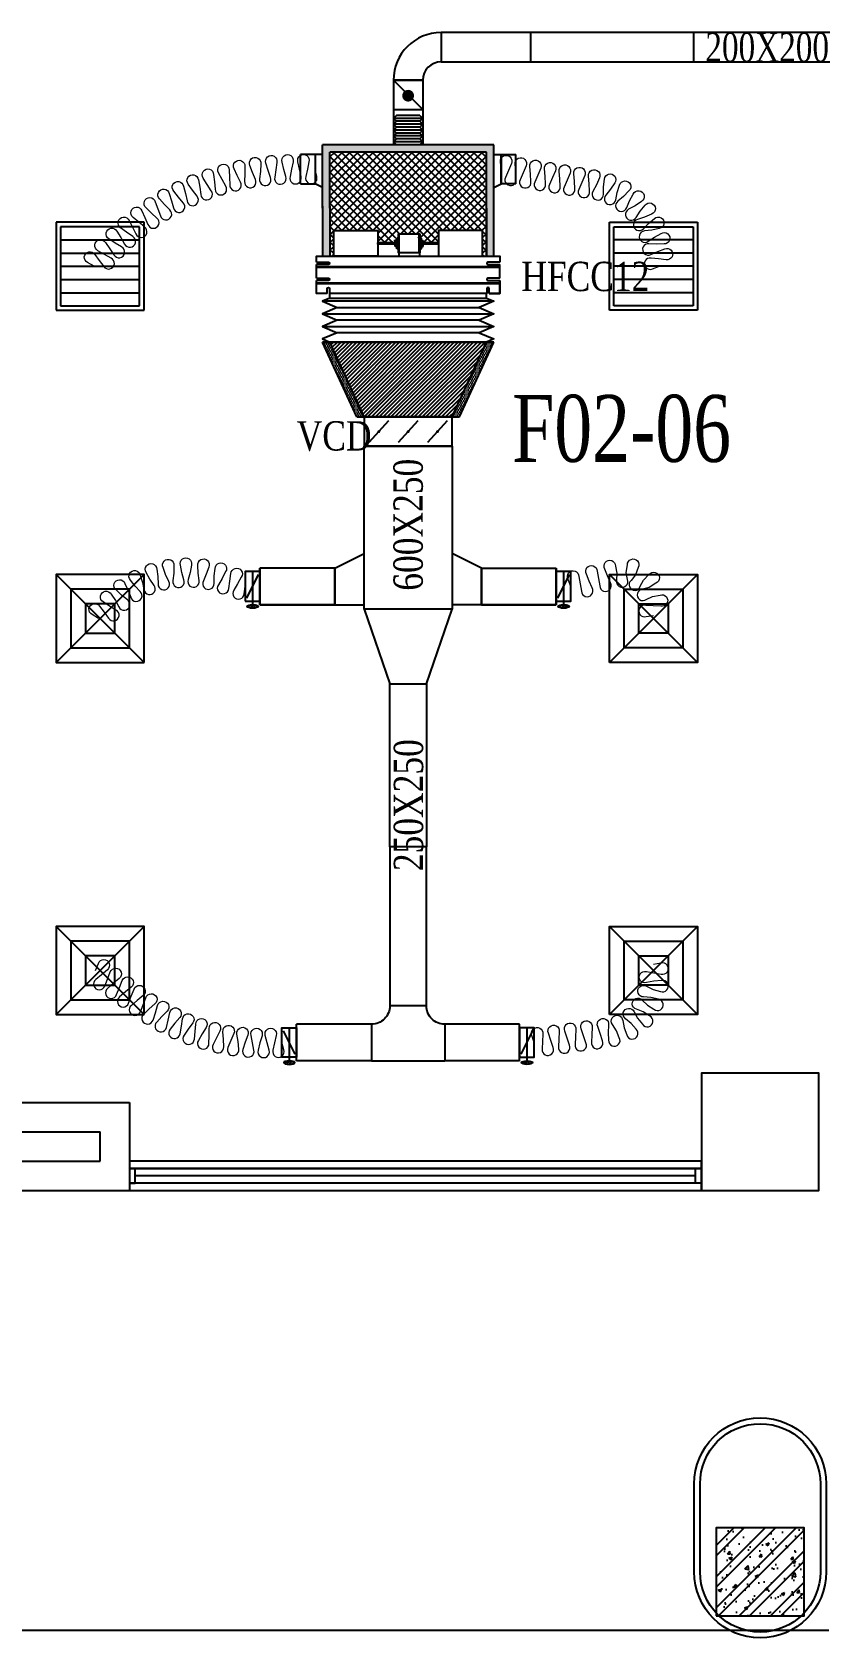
# Model space of a CAD drawing. Header units: metres. Extents: x 352651 to 1421851, y -87441 to -24441.
# Drawn here: x 460016 to 465378, y -76310 to -65363 of the extents above; entities that cross this region are included whole.
import ezdxf
from ezdxf.enums import TextEntityAlignment as Align

# ---------------------------------------------------------------- set-up
doc = ezdxf.new("R2010")
doc.units = ezdxf.units.M
doc.header["$LTSCALE"] = 300
doc.header["$MEASUREMENT"] = 0
for name, color, linetype in [('bat noi mem', 4, 'CONTINUOUS'), ('CUA', 8, 'CONTINUOUS'), ('CUAGIO', 2, 'CONTINUOUS'), ('HATCH', 145, 'CONTINUOUS'), ('KT', 1, 'CONTINUOUS'), ('NOITHAT', 145, 'CONTINUOUS'), ('THAY', 9, 'CONTINUOUS'), ('thayP', 142, 'CONTINUOUS'), ('thiet bi', 11, 'CONTINUOUS'), ('TUONG', 7, 'CONTINUOUS'), ('vach', 6, 'CONTINUOUS')]:
    doc.layers.add(name, color=color, linetype=linetype)
doc.layers.add('noi mem', color=5, linetype='BATTING', lineweight=0)
doc.styles.add('PHU', font='vntimeh.shx', dxfattribs={"width": 0.8})
doc.styles.add('ROMANS', font='romans.shx', dxfattribs={"width": 0.75, "bigfont": 'romancvn.shx'})
doc.linetypes.add('BATTING', pattern='A,0.0001,-0.1,[134,ltypeshp.shx,S=0.1,R=0,X=-0.1,Y=0],-0.2,[134,ltypeshp.shx,S=0.1,R=180,X=0.1,Y=0],-0.1', length=0.4001)
pattern_1 = [(0, (1392.093, 217798.526), (6.25, -12.5), [0, -12.5])]

# ---------------------------------------------------------------- blocks, each defined once
blk = doc.blocks.new('SAD')
at = {"layer": 'CUAGIO', "color": 8}
for p, q in [((-300, -300), (300, 300)), ((300, -300), (-300, 300))]:
    blk.add_line(p, q, dxfattribs=at)
at = {"layer": 'CUAGIO'}
blk.add_lwpolyline([(300, -300), (300, 300), (-300, 300), (-300, -300)], close=True, dxfattribs=at)
at = {"layer": 'CUAGIO', "color": 8}
for points in [[(200, -200), (200, 200), (-200, 200), (-200, -200)], [(100, -100), (100, 100), (-100, 100), (-100, -100)]]:
    blk.add_lwpolyline(points, close=True, dxfattribs=at)
blk = doc.blocks.new('SAG')
at = {"layer": 'CUAGIO'}
for p, q in [((-300, 300), (-300, -300)), ((300, 300), (-300, 300)), ((300, -300), (300, 300)), ((-300, -300), (300, -300))]:
    blk.add_line(p, q, dxfattribs=at)
at = {"layer": 'CUAGIO', "color": 8}
for p, q in [((-270, 270), (-270, -270)), ((270, 270), (-270, 270)), ((-180, -270), (-180, 270)), ((-90, -270), (-90, 270)), ((0, -270), (0, 270)), ((90, -270), (90, 270)), ((180, -270), (180, 270)), ((270, -270), (270, 270)), ((-270, -270), (270, -270))]:
    blk.add_line(p, q, dxfattribs=at)
blk = doc.blocks.new('cot1')
at = {"layer": 'vach'}
blk.add_lwpolyline([(-400, -400), (400, -400), (400, 400), (-400, 400)], close=True, dxfattribs=at)
blk = doc.blocks.new('1-van gio D200')
at = {"layer": 'CUAGIO'}
h = blk.add_hatch(dxfattribs=at)
h.set_pattern_fill('ANSI31', color=256, scale=100, style=0)
edge = h.paths.add_edge_path()
edge.add_ellipse((486127, -58494), major_axis=(-38.1, 0), ratio=0.310482, start_angle=0, end_angle=360, ccw=False)
for p, q in [((486167, -58437), (486087, -58277)), ((486127, -58257), (486127, -58494))]:
    blk.add_line(p, q, dxfattribs=at)
at = {"layer": 'CUAGIO', "const_width": 3}
for points in [[(486127, -58457), (486177, -58457), (486177, -58257), (486077, -58257), (486077, -58457), (486127, -58457)], [(486167, -58437), (486087, -58277)], [(486127, -58257), (486127, -58494)]]:
    blk.add_lwpolyline(points, dxfattribs=at)
at = {"layer": 'CUAGIO'}
blk.add_lwpolyline([(486177, -58457), (486077, -58457), (486077, -58257), (486177, -58257)], close=True, dxfattribs=at)
at = {"layer": 'CUAGIO', "const_width": 5.35}
blk.add_lwpolyline([(486131, -58357, -1), (486123, -58357, -1)], format="xyb", close=True, dxfattribs=at)
at = {"layer": 'CUAGIO', "extrusion": (0, 0, -1)}
blk.add_ellipse((486127, -58494), major_axis=(-38.1, 0), ratio=0.310482, start_param=-1.570796, end_param=4.712389, dxfattribs=at)
blk = doc.blocks.new('bac noi mem')
at = {"layer": 'bat noi mem'}
for p, q in [((493887, -64673), (493867, -64693)), ((494047, -64673), (493887, -64673)), ((494047, -64673), (494067, -64693)), ((494067, -64693), (493867, -64693)), ((493867, -64693), (493887, -64713)), ((493887, -64713), (493867, -64733)), ((494067, -64733), (493867, -64733)), ((493867, -64733), (493887, -64753)), ((493887, -64753), (493867, -64773)), ((494067, -64773), (493867, -64773)), ((493867, -64773), (493887, -64793)), ((493887, -64793), (493867, -64813)), ((494047, -64713), (493887, -64713)), ((494047, -64753), (493887, -64753)), ((494047, -64793), (493887, -64793)), ((494067, -64693), (494047, -64713)), ((494047, -64713), (494067, -64733)), ((494067, -64733), (494047, -64753)), ((494047, -64753), (494067, -64773)), ((494067, -64773), (494047, -64793)), ((494047, -64793), (494067, -64813)), ((494067, -64813), (493867, -64813)), ((493867, -64813), (493887, -64833)), ((493887, -64833), (493867, -64853)), ((494067, -64853), (493867, -64853)), ((493867, -64853), (493887, -64873)), ((494047, -64833), (493887, -64833)), ((494047, -64873), (493887, -64873)), ((494067, -64813), (494047, -64833)), ((494047, -64833), (494067, -64853)), ((494067, -64853), (494047, -64873))]:
    blk.add_line(p, q, dxfattribs=at)

msp = doc.modelspace()

# ---------------------------------------------------------------- hatches: boundary and pattern name
at = {"layer": 'CUAGIO'}
h = msp.add_hatch(dxfattribs=at)
h.set_pattern_fill('DOTS', color=2, scale=200, style=0)
h.set_pattern_definition([(0, (-88515.214, -123616.584), (6.25, -12.5), [0, -12.5])])
h.paths.add_polyline_path([(463162.1, -66891.1), (463112.1, -66891.1), (463112.1, -66181.1), (462045.1, -66181.1), (462045.1, -66563.8), (462045.1, -66891.1), (461995.1, -66891.1), (461995.1, -66548.8), (461995.1, -66131.1), (463162.1, -66131.1)])
at = {"layer": 'CUAGIO', "ltscale": 1.5}
h = msp.add_hatch(dxfattribs=at)
h.set_pattern_fill('ANSI37', color=9, scale=300, angle=180, style=0)
h.set_pattern_definition([(225, (929956.983, -113040.74), (26.5165043, -26.5165043), []), (315, (929956.983, -113040.74), (26.5165043, 26.5165043), [])])
h.paths.add_polyline_path([(462045.1, -66181.1), (462045.1, -66891.1), (462071.1, -66891.1), (462071.1, -66716.1), (462371.1, -66716.1), (462371.1, -66799.1), (462476.4, -66799.1), (462476.4, -66783.4), (462486.9, -66783.4), (462486.9, -66767.6), (462496.8, -66767.6), (462496.8, -66742.7, -1), (462503.3, -66740.6), (462639.4, -66740.6, -1), (462645.9, -66742.7), (462645.9, -66767.6), (462655.8, -66767.6), (462655.8, -66783.4), (462666.4, -66783.4), (462666.4, -66799.1), (462786, -66799.1), (462786, -66716.1), (463086, -66716.1), (463086, -66891.1), (463112.1, -66891.1), (463112.1, -66548.8), (463112.1, -66181.1)])
at = {"layer": 'CUAGIO'}
h = msp.add_hatch(dxfattribs=at)
h.set_pattern_fill('DOTS', color=256, scale=200, style=0)
h.set_pattern_definition(pattern_1)
h.paths.add_polyline_path([(462045.1, -67476.6), (461995.1, -67476.6), (462228.6, -67986.6), (462278.6, -67986.6)])
h = msp.add_hatch(dxfattribs=at)
h.set_pattern_fill('ANSI31', color=256, scale=150, style=0)
h.set_pattern_definition([(45, (-178199.866, 668.376), (-13.25825215, 13.25825215), [])])
h.paths.add_polyline_path([(462878.6, -67986.6), (462278.6, -67986.6), (462045.1, -67476.6), (463112.1, -67476.6)])
h = msp.add_hatch(dxfattribs=at)
h.set_pattern_fill('DOTS', color=256, scale=200, style=0)
h.set_pattern_definition(pattern_1)
h.paths.add_polyline_path([(462878.6, -67986.6), (462928.5, -67986.6), (463162, -67476.6), (463112.1, -67476.6)])
at = {"layer": 'NOITHAT', "linetype": 'Continuous'}
h = msp.add_hatch(dxfattribs=at)
h.set_pattern_fill('ANSI32,_O', color=256, scale=400)
h.set_pattern_definition([(45, (95081.04, -388850.56), (-106.066017, 106.066017), []), (45, (95151.75, -388850.56), (-106.066017, 106.066017), [])])
h.paths.add_polyline_path([(464978.4, -75959.6), (464978.4, -75559.6), (464678.4, -75559.6), (464678.4, -75959.6)])
h.paths.add_polyline_path([(465278.4, -75959.6), (465278.4, -75559.6), (464978.4, -75559.6), (464978.4, -75959.6)])
h.paths.add_polyline_path([(464978.4, -75959.6), (464978.4, -76159.6), (465278.4, -76159.6), (465278.4, -75959.6)])
h.paths.add_polyline_path([(464978.4, -76159.6), (464978.4, -75959.6), (464678.4, -75959.6), (464678.4, -76159.6)])
h = msp.add_hatch(dxfattribs=at)
h.set_pattern_fill('AR-CONC,_O', color=256, scale=30)
h.set_pattern_definition([(50, (95081.04, -388850.56), (215.178055, -18.82564), [22.5, -247.5]), (355, (95081.04, -388850.56), (-41.6254, 225.65764), [18, -198]), (100.4514, (95098.97, -388852.12), (173.552815, 206.83186), [19.12206, -210.34263]), (46.1842, (95081.04, -388790.56), (320.17231, -49.6557), [33.75, -371.25]), (96.6356, (95107.72, -388794.7), (280.39881, 292.23536), [28.68309, -315.5139]), (351.1842, (95081.04, -388790.56), (280.39858, 292.23558), [27, -297]), (21, (95111.04, -388805.56), (179.072116, -120.78567), [22.5, -247.5]), (326, (95111.04, -388805.56), (72.9946, 217.54501), [18, -198]), (71.4514, (95125.96, -388815.62), (252.06679, 96.75915), [19.12206, -210.34263]), (37.5, (95081.04, -388850.556), (3.647957, 99.868156), [0, -195.6, 0, -201, 0, -198.75]), (7.5, (95081.04, -388850.56), (78.920861, 118.323514), [0, -114.6, 0, -191.1, 0, -75.75]), (327.5, (95014.14, -388850.556), (160.146731, -6.766462), [0, -75, 0, -234, 0, -310.5]), (317.5, (94984.14, -388850.56), (174.95585, 30.031495), [0, -97.5, 0, -155.4, 0, -220.5])])
h.paths.add_polyline_path([(464978.4, -75959.6), (464978.4, -75559.6), (464678.4, -75559.6), (464678.4, -75959.6)])
h.paths.add_polyline_path([(465278.4, -75959.6), (465278.4, -75559.6), (464978.4, -75559.6), (464978.4, -75959.6)])
h.paths.add_polyline_path([(464978.4, -75959.6), (464978.4, -76159.6), (465278.4, -76159.6), (465278.4, -75959.6)])
h.paths.add_polyline_path([(464978.4, -76159.6), (464978.4, -75959.6), (464678.4, -75959.6), (464678.4, -76159.6)])

# ---------------------------------------------------------------- linework, layer by layer
at = {"layer": 'bat noi mem'}
for p, q in [((463162.1, -67198), (461995.1, -67198)), ((461995.1, -67283.8), (463162.1, -67283.8)), ((462095.1, -67240.9), (463062.1, -67240.9)), ((461995.1, -67369.5), (463162.1, -67369.5)), ((463062.1, -67326.6), (462095.1, -67326.6)), ((463062.1, -67412.3), (462095.1, -67412.3)), ((462045.1, -67476.6), (463112.1, -67476.6)), ((463112.1, -67476.6), (462045.1, -67476.6))]:
    msp.add_line(p, q, dxfattribs=at)
for points in [[(462045.1, -67176.6), (461995.1, -67198), (462095.1, -67240.9), (461995.1, -67283.8), (462095.1, -67326.6), (461995.1, -67369.5), (462095.1, -67412.3), (461995.1, -67455.2), (462045.1, -67476.6)], [(463112.1, -67176.6), (463162.1, -67198), (463062.1, -67240.9), (463162.1, -67283.8), (463062.1, -67326.6), (463162.1, -67369.5), (463062.1, -67412.3), (463162.1, -67455.2), (463112.1, -67476.6)]]:
    msp.add_lwpolyline(points, dxfattribs=at)
at = {"layer": 'CUA', "linetype": 'Continuous'}
for p, q in [((460678.4, -73109.6), (464578.4, -73109.6)), ((464578.4, -73109.6), (460678.4, -73109.6)), ((464578.4, -73209.6), (460678.4, -73209.6)), ((464538.4, -73159.6), (460718.4, -73159.6))]:
    msp.add_line(p, q, dxfattribs=at)
for points in [[(460678.4, -73209.6), (460718.4, -73209.6), (460718.4, -73109.6), (460678.4, -73109.6)], [(464578.4, -73209.6), (464538.4, -73209.6), (464538.4, -73109.6), (464578.4, -73109.6)]]:
    msp.add_lwpolyline(points, close=True, dxfattribs=at)
at = {"layer": 'CUAGIO'}
for p, q in [((468966.1, -65366.4), (462803.4, -65366.4)), ((462803.4, -65366.4), (462803.4, -65566.4)), ((463416.1, -65566.4), (463416.1, -65366.4)), ((464526.1, -65566.4), (464526.1, -65366.4)), ((462803.4, -65566.4), (471396.1, -65566.4)), ((462478.4, -65691), (462478.4, -66131.1)), ((462678.6, -65691.2), (462478.6, -65691.2)), ((462678.6, -65891.2), (462478.6, -65691.2)), ((462478.6, -65691.2), (462678.6, -65691.2)), ((462678.4, -65691.4), (462678.4, -66131.1)), ((462478.6, -65891.2), (462678.6, -65891.2)), ((461845.4, -66398.1), (461845.4, -66198.1)), ((461945.1, -66198.1), (461845.4, -66198.1)), ((461945.1, -66198.1), (461945.1, -66398.1)), ((461945.1, -66198.1), (461945.1, -66398.1)), ((461945.1, -66198.1), (461945.1, -66398.1)), ((461995.1, -66563.8), (461995.1, -66131.1)), ((462045.1, -66563.8), (462045.1, -66181.1)), ((463112.1, -66563.8), (463112.1, -66182.9)), ((463212.1, -66398.1), (463212.1, -66198.1)), ((463212.1, -66198.1), (463212.1, -66398.1)), ((463212.1, -66198.1), (463212.1, -66398.1)), ((463212.1, -66198.1), (463311.8, -66198.1)), ((463311.8, -66398.1), (463311.8, -66198.1)), ((461995.1, -66548.8), (461995.1, -66891.1)), ((462045.1, -66548.8), (462045.1, -66891.1)), ((463112.1, -66563.8), (463112.1, -66891.1)), ((463162, -67476.6), (461995.1, -67476.6)), ((462228.6, -67986.6), (461995.1, -67476.6)), ((461995.1, -67476.6), (463162, -67476.6)), ((462045.1, -67476.6), (463112.1, -67476.6)), ((463112.1, -67476.6), (462045.1, -67476.6)), ((462278.6, -67986.6), (462045.1, -67476.6)), ((462878.6, -67986.6), (463112.1, -67476.6)), ((462928.5, -67986.6), (463162, -67476.6)), ((462278.6, -67986.6), (462228.6, -67986.6)), ((462228.6, -67986.6), (462928.5, -67986.6)), ((462278.6, -67986.6), (462228.6, -67986.6)), ((462445.5, -68012.3), (462311.6, -68160.9)), ((462645.5, -68012.3), (462511.6, -68160.9)), ((462845.5, -68012.3), (462711.6, -68160.9)), ((462878.6, -67986.6), (462928.5, -67986.6)), ((462878.6, -67986.6), (462928.5, -67986.6)), ((462878.6, -68186.6), (462278.6, -68186.6)), ((462078.6, -69016.7), (462278.6, -68916.7)), ((463078.6, -69016.7), (462878.6, -68916.7)), ((462078.6, -69016.7), (461568.6, -69016.7)), ((461568.6, -69016.7), (461568.6, -69266.7)), ((461568.6, -69266.7), (461568.6, -69016.7)), ((462078.6, -69266.7), (462078.6, -69016.7)), ((462078.6, -69266.7), (462078.6, -69016.7)), ((462078.6, -69016.7), (462078.6, -69266.7)), ((462078.6, -69016.7), (462078.6, -69266.7)), ((463078.6, -69266.7), (463078.6, -69016.7)), ((463078.6, -69266.7), (463078.6, -69016.7)), ((463078.6, -69016.7), (463078.6, -69266.7)), ((463078.6, -69016.7), (463588.6, -69016.7)), ((463078.6, -69016.7), (463078.6, -69266.7)), ((463588.6, -69016.7), (463588.6, -69266.7)), ((463588.6, -69266.7), (463588.6, -69016.7)), ((461568.6, -69266.7), (462278.6, -69266.7)), ((462078.6, -69266.7), (461568.6, -69266.7)), ((463588.6, -69266.7), (462878.6, -69266.7)), ((463078.6, -69266.7), (463588.6, -69266.7)), ((462453.6, -70916.6), (462453.6, -69806.6)), ((462703.6, -69806.6), (462703.6, -70916.6)), ((462703.6, -70916.6), (462453.6, -70916.6)), ((461818.6, -72376.6), (461818.6, -72126.6)), ((463338.6, -72376.6), (463338.6, -72126.6))]:
    msp.add_line(p, q, dxfattribs=at)
at = {"layer": 'CUAGIO', "color": 2}
for p, q in [((462478.6, -65691.2), (462678.6, -65691.2)), ((463162.1, -66131.1), (461995.1, -66131.1)), ((463112.1, -66181.1), (462045.1, -66181.1)), ((463112.1, -66891.1), (463112.1, -66181.1)), ((463162.1, -66891.1), (463162.1, -66131.1)), ((462278.6, -69296.6), (462278.6, -68186.6)), ((462878.6, -68186.6), (462878.6, -69296.6)), ((462878.6, -69296.6), (462278.6, -69296.6)), ((462278.6, -69296.6), (462453.6, -69806.6)), ((462703.6, -69806.6), (462878.6, -69296.6)), ((462453.6, -69806.6), (462703.6, -69806.6)), ((462703.6, -72001.6), (462453.6, -72001.6)), ((462328.6, -72126.6), (462328.6, -72376.6)), ((462828.6, -72126.6), (462828.6, -72376.6))]:
    msp.add_line(p, q, dxfattribs=at)
at = {"layer": 'CUAGIO', "ltscale": 1.5}
msp.add_line((462328.6, -72376.6), (462828.6, -72376.6), dxfattribs=at)
at = {"layer": 'CUAGIO'}
for points, const_width in [([(462598.6, -65796.7, 1), (462558.6, -65796.7, 1)], 40), ([(462373.6, -68086.6, -1), (462383.6, -68086.6, -1)], 10), ([(462573.6, -68086.6, -1), (462583.6, -68086.6, -1)], 10), ([(462773.6, -68086.6, -1), (462783.6, -68086.6, -1)], 10)]:
    msp.add_lwpolyline(points, format="xyb", close=True, dxfattribs=dict(at, const_width=const_width))
for points in [[(461995.1, -66198.1), (461945.1, -66198.1)], [(463162.1, -66198.1), (463212.1, -66198.1)], [(461845.4, -66398.1), (461945.1, -66398.1)], [(461995.1, -66423.4), (461945.1, -66398.1)], [(463162.1, -66423.4), (463212.1, -66398.1)], [(463311.8, -66398.1), (463212.1, -66398.1)]]:
    msp.add_lwpolyline(points, dxfattribs=at)
msp.add_lwpolyline([(462278.6, -68186.6), (462878.6, -68186.6), (462878.6, -67986.6), (462278.6, -67986.6)], close=True, dxfattribs=at)
at = {"layer": 'CUAGIO', "color": 2}
msp.add_lwpolyline([(463338.6, -72126.6), (462828.6, -72126.6, -0.4142136), (462703.6, -72001.6), (462703.6, -70916.6), (462453.6, -70916.6), (462453.6, -72001.6, -0.4142136), (462328.6, -72126.6), (461818.6, -72126.6)], format="xyb", dxfattribs=at)
for points in [[(462328.6, -72376.6), (461818.6, -72376.6)], [(463338.6, -72376.6), (462828.6, -72376.6)]]:
    msp.add_lwpolyline(points, dxfattribs=at)
at = {"layer": 'CUAGIO'}
for radius in [325, 125]:
    msp.add_arc((462803.4, -65691.4), radius, 90, 180, dxfattribs=at)
at = {"layer": 'HATCH'}
msp.add_lwpolyline([(464568.4, -75259.6, -1), (465388.4, -75259.6), (465388.4, -75859.6, -1), (464568.4, -75859.6)], format="xyb", close=True, dxfattribs=at)
at = {"layer": 'noi mem', "ltscale": 1.5}
for points in [[(460438.4, -66959.6), (460393.7, -66934.8, -1.3333333), (460443.1, -66878.3), (460473.6, -66919.3), (460504.2, -66960.3, 1.3333333), (460553.6, -66903.9), (460508.8, -66879), (460464.5, -66853.2, -1.3333333), (460514.9, -66797.7), (460544.8, -66839.5), (460573.1, -66881.9, 1.3333333), (460625.3, -66828), (460582, -66801.1), (460539.3, -66772.5, -1.3333333), (460593.2, -66720.3), (460620.4, -66763.8), (460646, -66807.9, 1.3333333), (460701.4, -66757.3), (460659.9, -66727.8), (460619.1, -66696.6, -1.3333333), (460676.1, -66647.9), (460700.6, -66693), (460723.4, -66738.6, 1.3333333), (460781.8, -66691.6), (460742.3, -66659.5), (460703.5, -66625.9, -1.3333333), (460763.4, -66580.8), (460785, -66627.4), (460804.9, -66674.2, 1.3333333), (460866.2, -66631), (460828.7, -66596.5), (460792.1, -66560.5, -1.3333333), (460854.7, -66519.2), (460873.3, -66567.1), (460890.3, -66615.1, 1.3333333), (460954.1, -66575.8), (460918.9, -66539), (460884.6, -66500.8, -1.3333333), (460949.6, -66463.5), (460965.3, -66512.4), (460979.2, -66561.4, 1.3333333), (461045.4, -66526.2), (461012.5, -66487.3), (460980.6, -66447, -1.3333333), (461047.8, -66413.8), (461060.4, -66463.6), (461071.3, -66513.4, 1.3333333), (461139.5, -66482.3), (461109.1, -66441.4), (461079.8, -66399.3, -1.3333333), (461149, -66370.3), (461158.4, -66420.8), (461166.1, -66471.2, 1.3333333), (461236.2, -66444.4), (461208.4, -66401.7), (461181.8, -66357.8, -1.3333333), (461252.6, -66333.3), (461258.9, -66384.2), (461263.5, -66435, 1.3333333), (461335.1, -66412.6), (461310, -66368.3), (461286.2, -66322.8, -1.3333333), (461358.4, -66302.7), (461361.5, -66354), (461362.9, -66404.9, 1.3333333), (461435.7, -66387), (461413.5, -66341.2), (461392.5, -66294.4, -1.3333333), (461465.9, -66278.8), (461465.8, -66330.2), (461464, -66381.1, 1.3333333), (461537.8, -66367.8), (461518.4, -66320.7), (461500.4, -66272.6, -1.3333333), (461574.6, -66261.7), (461571.3, -66312.9), (461566.4, -66363.6, 1.3333333), (461640.9, -66355), (461624.4, -66306.7), (461609.5, -66257.6, -1.3333333), (461684.2, -66251.3), (461677.7, -66302.2), (461669.6, -66352.5, 1.3333333), (461744.5, -66348.6), (461731.1, -66299.4), (461719.3, -66249.5, -1.3333333), (461794.3, -66247.8), (461784.6, -66298.3), (461773.9, -66348.3, 1.3333333), (461848.9, -66348.2), (461838.1, -66298.2), (461827.3, -66248.2, -1.3333333), (461902.3, -66248.2), (461891.6, -66298.2), (461880.8, -66348.2, 1.3333333), (461955.8, -66348.1), (461945.1, -66298.1)], [(463212.1, -66298.1), (463208.1, -66246.8, -1.3333333), (463282.1, -66259), (463262.1, -66306.3), (463242, -66353.7, 1.3333333), (463316, -66365.8), (463312, -66314.5), (463308.1, -66263.2, -1.3333333), (463382.1, -66275.3), (463362, -66322.7), (463341.9, -66370.1, 1.3333333), (463416, -66382.2), (463412, -66330.9), (463408.1, -66279.6, -1.3333333), (463482.1, -66291.7), (463462, -66339.1), (463441.9, -66386.4, 1.3333333), (463515.9, -66398.6), (463512, -66347.3), (463508.1, -66295.9, -1.3333333), (463582.1, -66308.1), (463562, -66355.4), (463541.9, -66402.8, 1.3333333), (463615.9, -66414.9), (463612, -66363.6), (463608.1, -66312.3, -1.3333333), (463682.1, -66324.4), (463662, -66371.8), (463641.9, -66419.2, 1.3333333), (463715.9, -66431.3), (463712, -66380), (463708, -66328.7, -1.3333333), (463782.1, -66340.8), (463762, -66388.2), (463741.9, -66435.6, 1.3333333), (463815.9, -66447.7), (463812, -66396.4), (463808.6, -66344.8, -1.3333333), (463882.5, -66357.6), (463861.9, -66405), (463837.7, -66449.8, 1.3333333), (463910.3, -66468.6), (463910.9, -66417.7), (463916.7, -66366, -1.3333333), (463987.2, -66391.6), (463958.5, -66435), (463926.2, -66474.4, 1.3333333), (463994, -66506.6), (464004.2, -66456.8), (464019.8, -66407.1, -1.3333333), (464084.1, -66445.7), (464047.6, -66482.8), (464008.5, -66515.3, 1.3333333), (464068.8, -66559.9), (464088.4, -66512.9), (464113.1, -66467.1, -1.3333333), (464168.9, -66517.2), (464126.1, -66546.7), (464081.5, -66571.2, 1.3333333), (464132.3, -66626.4), (464160.4, -66584), (464193.3, -66543.7, -1.3333333), (464238.6, -66603.5), (464190.9, -66624.3), (464142.5, -66639.9, 1.3333333), (464181.9, -66703.7), (464217.5, -66667.4), (464257.6, -66634.2, -1.3333333), (464290.7, -66701.4), (464239.9, -66712.9), (464189.4, -66718.9, 1.3333333), (464215.9, -66789.1), (464257.8, -66760.2), (464303.4, -66735.2, -1.3333333), (464323.1, -66807.5), (464271.1, -66809.1), (464220.4, -66805.5, 1.3333333), (464233.1, -66879.4), (464279.7, -66859), (464327.9, -66840.9, -1.3333333), (464336.9, -66915.4), (464285.8, -66909.3), (464234.7, -66903.2, 1.3333333), (464243.7, -66977.6), (464291.8, -66959.6)], [(460468.4, -69359.6), (460424.9, -69333.2, -1.3333333), (460475.1, -69277.5), (460505.8, -69318.2), (460536.3, -69358.9, 1.3333333), (460586.7, -69303.3), (460543.2, -69276.9), (460500.8, -69247.8, -1.3333333), (460554, -69195), (460582.8, -69237.6), (460607.5, -69281.5, 1.3333333), (460664.6, -69232.9), (460625.2, -69201.5), (460587.7, -69166.2, -1.3333333), (460648.4, -69122.2), (460670.3, -69168.7), (460688, -69215.9, 1.3333333), (460751.9, -69176.7), (460717.8, -69139.6), (460686.2, -69099, -1.3333333), (460752.9, -69064.8), (460767.4, -69114.1), (460777.7, -69163.5, 1.3333333), (460846.8, -69134.5), (460818.8, -69092.6), (460793.8, -69047.6, -1.3333333), (460865, -69024.1), (460871.7, -69075.1), (460874.3, -69125.4, 1.3333333), (460947.1, -69107.4), (460925.8, -69061.7), (460908, -69013.4, -1.3333333), (460982, -69001), (460980.8, -69052.5), (460975.6, -69102.6, 1.3333333), (461050.3, -69095.9), (461036.3, -69047.5), (461026.1, -68997.1, -1.3333333), (461101.1, -68996.2), (461092.1, -69046.9), (461079.2, -69095.6, 1.3333333), (461154.1, -69100.5), (461147.7, -69050.5), (461145.3, -68999.1, -1.3333333), (461219.6, -69009.7), (461202.9, -69058.4), (461182.7, -69104.6, 1.3333333), (461255.9, -69120.9), (461257.3, -69070.5), (461262.8, -69019.4, -1.3333333), (461334.5, -69041.3), (461310.6, -69086.8), (461285.1, -69130.9, 1.3333333), (461355.9, -69155.5), (461363.2, -69105.1), (461370.6, -69054.7, -1.3333333), (461441.4, -69079.3), (461415.9, -69123.4), (461390.4, -69167.5, 1.3333333), (461461.2, -69192.1), (461468.6, -69141.7)], [(463688.6, -69141.7), (463670, -69095, -1.3333333), (463742.1, -69074.4), (463751, -69123.8), (463760, -69173.3, 1.3333333), (463832.1, -69152.6), (463813.5, -69105.9), (463794.9, -69059.2, -1.3333333), (463867, -69038.6), (463875.9, -69088), (463884.9, -69137.5, 1.3333333), (463957, -69116.8), (463938.4, -69070.1), (463919.9, -69023.3, -1.3333333), (463992, -69002.8), (464000.9, -69052.4), (463999.3, -69100, 1.3333333), (464074.1, -69094.3), (464065.4, -69047.5), (464073.4, -68995.2, -1.3333333), (464146.1, -69013.7), (464128.1, -69063.4), (464098.1, -69100.4, 1.3333333), (464161.1, -69141.1), (464182.4, -69098.5), (464220.4, -69061.7, -1.3333333), (464267.1, -69120.3), (464222.7, -69149.1), (464176.5, -69160.4, 1.3333333), (464202.1, -69230.9), (464244.8, -69209.9), (464295.5, -69201.2, -1.3333333), (464300.8, -69276), (464249.5, -69274.6), (464199.3, -69271.5, 1.3333333), (464202.1, -69346.4), (464251.8, -69339.6)], [(460448.4, -71759.6), (460467.5, -71711.7, -1.3333333), (460528.4, -71755.6), (460489, -71788.8), (460449.6, -71822.1, 1.3333333), (460510.4, -71865.9), (460529.5, -71818.1), (460548.7, -71770.2, -1.3333333), (460609.5, -71814.1), (460570.1, -71847.3), (460530.7, -71880.6, 1.3333333), (460591.6, -71924.4), (460610.7, -71876.6), (460629.8, -71828.7, -1.3333333), (460690.6, -71872.6), (460651.2, -71905.8), (460611.8, -71939.1, 1.3333333), (460672.7, -71982.9), (460691.8, -71935.1), (460710.9, -71887.2, -1.3333333), (460771.7, -71931.1), (460732.3, -71964.3), (460693, -71997.6, 1.3333333), (460753.8, -72041.4), (460772.9, -71993.5), (460790.8, -71945.4, -1.3333333), (460852.6, -71987.8), (460814.2, -72021.8), (460776.7, -72057.5, 1.3333333), (460840, -72097.7), (460856.4, -72048.6), (460870.7, -71999.3, -1.3333333), (460935.5, -72037.3), (460899.5, -72073.9), (460864.7, -72112.2, 1.3333333), (460930.7, -72147.7), (460943.5, -72097.6), (460954.4, -72047.4, -1.3333333), (461021.6, -72080.7), (460988.4, -72119.7), (460956.4, -72160.4, 1.3333333), (461024.7, -72191.2), (461034, -72140.3), (461041.2, -72089.5, -1.3333333), (461110.6, -72117.8), (461080.3, -72159.2), (461051.2, -72202, 1.3333333), (461121.6, -72227.9), (461127.2, -72176.4), (461130.8, -72125.2, -1.3333333), (461202.1, -72148.5), (461174.7, -72192), (461148.8, -72236.8, 1.3333333), (461220.9, -72257.5), (461222.8, -72205.8), (461222.7, -72154.5, -1.3333333), (461295.5, -72172.7), (461271.3, -72218), (461248.6, -72264.5, 1.3333333), (461322, -72280.1), (461320.2, -72228.4), (461316.5, -72177.2, -1.3333333), (461390.4, -72190.2), (461369.4, -72237), (461350.1, -72285, 1.3333333), (461424.4, -72295.4), (461419, -72243.9), (461411.6, -72193.1, -1.3333333), (461486.2, -72200.8), (461468.7, -72249), (461452.9, -72298.3, 1.3333333), (461527.7, -72303.4), (461518.6, -72252.4), (461507.7, -72202.3, -1.3333333), (461582.6, -72204.6), (461568.6, -72254), (461556.3, -72304.3, 1.3333333), (461631.3, -72304), (461618.6, -72253.8), (461605, -72204.1, -1.3333333), (461680, -72202.4), (461668.6, -72252.7), (461657.2, -72303, 1.3333333), (461732.1, -72301.3), (461718.6, -72251.6)], [(463438.6, -72251.6), (463422.7, -72203.3, -1.3333333), (463497, -72193.2), (463494.6, -72244), (463492.2, -72294.7, 1.3333333), (463566.5, -72284.6), (463550.6, -72236.3), (463534.8, -72188, -1.3333333), (463609.1, -72177.9), (463606.7, -72228.7), (463604.3, -72279.5, 1.3333333), (463678.6, -72269.3), (463662.7, -72221), (463646.8, -72172.7, -1.3333333), (463721.2, -72162.6), (463718.8, -72213.4), (463716.4, -72264.2, 1.3333333), (463790.7, -72254), (463774.8, -72205.7), (463758.9, -72157.4, -1.3333333), (463833.2, -72147.3), (463830.9, -72198.1), (463828.5, -72248.9, 1.3333333), (463902.8, -72238.7), (463886.9, -72190.4), (463871, -72142.1, -1.3333333), (463945.3, -72132), (463943, -72182.8), (463945, -72234.7, 1.3333333), (464018.2, -72218.4), (463998.1, -72170.5), (463971.6, -72128.4, -1.3333333), (464041.4, -72100.9), (464050.7, -72149.8), (464068.7, -72198.6, 1.3333333), (464133.3, -72160.5), (464099.4, -72121.2), (464061.2, -72089.3, -1.3333333), (464119.1, -72041.6), (464143, -72085.3), (464175.1, -72126.1, 1.3333333), (464224.9, -72070), (464180.5, -72043), (464134.3, -72024.4, -1.3333333), (464174.7, -71961.2), (464211, -71995.4), (464254.1, -72024.3, 1.3333333), (464284.1, -71955.6), (464233.6, -71943.6), (464183.9, -71940.2, -1.3333333), (464202.9, -71867.6), (464247.9, -71888.9), (464297.8, -71903.1, 1.3333333), (464305.2, -71828.5), (464253.4, -71832.7), (464203.7, -71842.5, -1.3333333), (464202.8, -71767.5), (464252.8, -71776.1), (464302.9, -71784.5, 1.3333333), (464301.7, -71709.5), (464251.8, -71719.6)]]:
    msp.add_lwpolyline(points, format="xyb", dxfattribs=at)
at = {"layer": 'THAY', "linetype": 'Continuous'}
msp.add_lwpolyline([(460678.4, -73259.6), (464578.4, -73259.6), (464578.4, -73059.6), (460678.4, -73059.6)], close=True, dxfattribs=at)
at = {"layer": 'thayP', "linetype": 'Continuous'}
msp.add_lwpolyline([(492878.4, -76259.6), (458578.4, -76259.6), (458578.4, -73259.6)], dxfattribs=at)
at = {"layer": 'thiet bi'}
for p, q in [((462501.3, -66839.6), (462501.3, -66767.6)), ((462511.2, -66767.6), (462501.3, -66767.6)), ((462517.7, -66866.7), (462517.7, -66740.6)), ((462653.9, -66866.7), (462653.9, -66740.6)), ((462660.3, -66767.6), (462670.2, -66767.6)), ((462670.2, -66839.6), (462670.2, -66767.6)), ((462490.8, -66799.1), (462371.1, -66799.1)), ((462371.1, -66808.2), (462371.1, -66799.1)), ((462490.8, -66808.2), (462371.1, -66808.2)), ((462490.8, -66823.8), (462490.8, -66783.4)), ((462501.3, -66783.4), (462490.8, -66783.4)), ((462501.3, -66823.8), (462490.8, -66823.8)), ((462511.2, -66839.6), (462501.3, -66839.6)), ((462514.4, -66869), (462514.4, -66891.1)), ((462657.1, -66869), (462657.1, -66891.1)), ((462660.3, -66839.6), (462670.2, -66839.6)), ((462670.2, -66783.4), (462680.8, -66783.4)), ((462670.2, -66823.8), (462680.8, -66823.8)), ((462680.8, -66823.8), (462680.8, -66783.4)), ((462786, -66799.1), (462680.8, -66799.1)), ((462786, -66808.2), (462680.8, -66808.2)), ((463204.1, -66963.1), (461953.1, -66963.1)), ((463204.1, -66968.1), (461953.1, -66968.1)), ((463204.1, -67074.1), (461953.1, -67074.1)), ((463204.1, -67079.1), (461953.1, -67079.1)), ((462045.1, -67176.6), (462045.1, -67145.1)), ((462045.1, -67176.6), (463112.1, -67176.6)), ((463112.1, -67176.6), (463112.1, -67145.1))]:
    msp.add_line(p, q, dxfattribs=at)
for points in [[(462071.1, -66716.1), (462371.1, -66716.1), (462371.1, -66891.1), (462071.1, -66891.1)], [(462660.3, -66740.6), (462511.2, -66740.6), (462511.2, -66866.7), (462660.3, -66866.7)], [(463086, -66716.1), (462786, -66716.1), (462786, -66891.1), (463086, -66891.1)]]:
    msp.add_lwpolyline(points, close=True, dxfattribs=at)
for points in [[(461953.1, -66930.6), (461953.1, -66891.1), (463204.1, -66891.1), (463204.1, -66930.6)], [(461953.1, -67041.6), (461953.1, -66946.6)], [(463204.1, -67041.6), (463204.1, -66946.6)], [(462027.1, -67145.1), (461953.1, -67145.1), (461953.1, -67057.6)], [(463204.1, -67057.6), (463204.1, -67145.1), (463130.1, -67145.1)], [(463130.1, -67145.1), (463204.1, -67145.1), (463204.1, -67057.6)], [(463114.1, -67145.1), (462043.1, -67145.1)]]:
    msp.add_lwpolyline(points, dxfattribs=at)
for points in [[(461953.1, -66930.6), (462035.1, -66930.6, -1), (462035.1, -66946.6), (461953.1, -66946.6)], [(463204.1, -66930.6), (463122.1, -66930.6, 1), (463122.1, -66946.6), (463204.1, -66946.6)], [(461953.1, -67041.6), (462035.1, -67041.6, -1), (462035.1, -67057.6), (461953.1, -67057.6)], [(463204.1, -67041.6), (463122.1, -67041.6, 1), (463122.1, -67057.6), (463204.1, -67057.6)], [(462027.1, -67145.1), (462027.1, -67113.1, -1), (462043.1, -67113.1), (462043.1, -67145.1)], [(463130.1, -67145.1), (463130.1, -67113.1, 1), (463114.1, -67113.1), (463114.1, -67145.1)], [(463130.1, -67145.1), (463130.1, -67113.1, 1), (463114.1, -67113.1), (463114.1, -67145.1)]]:
    msp.add_lwpolyline(points, format="xyb", dxfattribs=at)
for centre, start, end in [((462514.4, -66741.6), 18.04953, 161.95047), ((462657.1, -66741.6), 18.04953, 161.95047), ((462514.4, -66865.6), 198.04953, 341.95047), ((462657.1, -66865.6), 198.04953, 341.95047)]:
    msp.add_arc(centre, 3.41, start, end, dxfattribs=at)
at = {"layer": 'TUONG'}
for p, q in [((459278.4, -72659.6), (460678.4, -72659.6)), ((460678.4, -72659.6), (460678.4, -73259.6)), ((459278.4, -72859.6), (460478.4, -72859.6)), ((460478.4, -73059.6), (460478.4, -72859.6)), ((459278.4, -73059.6), (460478.4, -73059.6)), ((458578.4, -73259.6), (460678.4, -73259.6))]:
    msp.add_line(p, q, dxfattribs=at)
msp.add_lwpolyline([(464528.4, -75259.6, -1), (465428.4, -75259.6), (465428.4, -75859.6, -1), (464528.4, -75859.6)], format="xyb", close=True, dxfattribs=at)
at = {"layer": 'vach'}
msp.add_lwpolyline([(464678.4, -76159.6), (465278.4, -76159.6), (465278.4, -75559.6), (464678.4, -75559.6)], close=True, dxfattribs=at)

# ---------------------------------------------------------------- block references
at = {"layer": 'CUAGIO'}
for name, p in [('bac noi mem', (-31388.3, -1258.1)), ('SAD', (460478.4, -69359.6)), ('SAD', (460478.4, -71759.6)), ('1-van gio D200', (-24358.5, -13894.2))]:
    msp.add_blockref(name, p, dxfattribs=at)
at = {"layer": 'CUAGIO', "rotation": 270}
msp.add_blockref('SAG', (460478.4, -66959.6), dxfattribs=at)
at = {"layer": 'CUAGIO', "xscale": -1, "rotation": 90}
msp.add_blockref('SAG', (464251.8, -66959.6), dxfattribs=at)
at = {"layer": 'CUAGIO', "xscale": -1}
for name, p in [('1-van gio D200', (947645.6, -10784.3)), ('1-van gio D200', (949765.6, -10784.3)), ('SAD', (464251.8, -69359.6)), ('SAD', (464251.8, -71759.6)), ('1-van gio D200', (949515.6, -13894.2))]:
    msp.add_blockref(name, p, dxfattribs=at)
at = {"layer": 'vach'}
msp.add_blockref('cot1', (464978.4, -72859.6), dxfattribs=at)

# ---------------------------------------------------------------- texts
at = {"layer": 'CUAGIO', "color": 2, "style": 'PHU', "width": 0.75}
msp.add_text('200x200', height=200, dxfattribs=at).set_placement((465026.1, -65566.4), align=Align.CENTER)
at = {"layer": 'CUAGIO', "color": 2, "insert": (461818.9, -68220), "char_height": 200, "width": 439.881, "attachment_point": 7, "style": 'PHU'}
msp.add_mtext('VCD', dxfattribs=at)
at = {"layer": 'CUAGIO', "color": 2, "char_height": 200, "attachment_point": 3, "rotation": 90, "style": 'PHU'}
for s, insert, width in [('600x250', (462478.3, -68271.6), 888.608), ('250x250', (462480.7, -70183.2), 1487.778)]:
    msp.add_mtext(s, dxfattribs=dict(at, insert=insert, width=width))
at = {"layer": 'KT', "ltscale": 1.5, "insert": (463287.3, -67836.5), "char_height": 456.096, "width": 2517.297, "attachment_point": 1, "style": 'ROMANS'}
msp.add_mtext('{\\fTimes New Roman|b0|i0|c0|p18;F02-06}', dxfattribs=at)
at = {"layer": 'thiet bi', "insert": (463350, -67131.6), "char_height": 200, "width": 924.737, "attachment_point": 7, "style": 'PHU'}
msp.add_mtext('hfcc12', dxfattribs=at)

doc.saveas('drawing.dxf')
